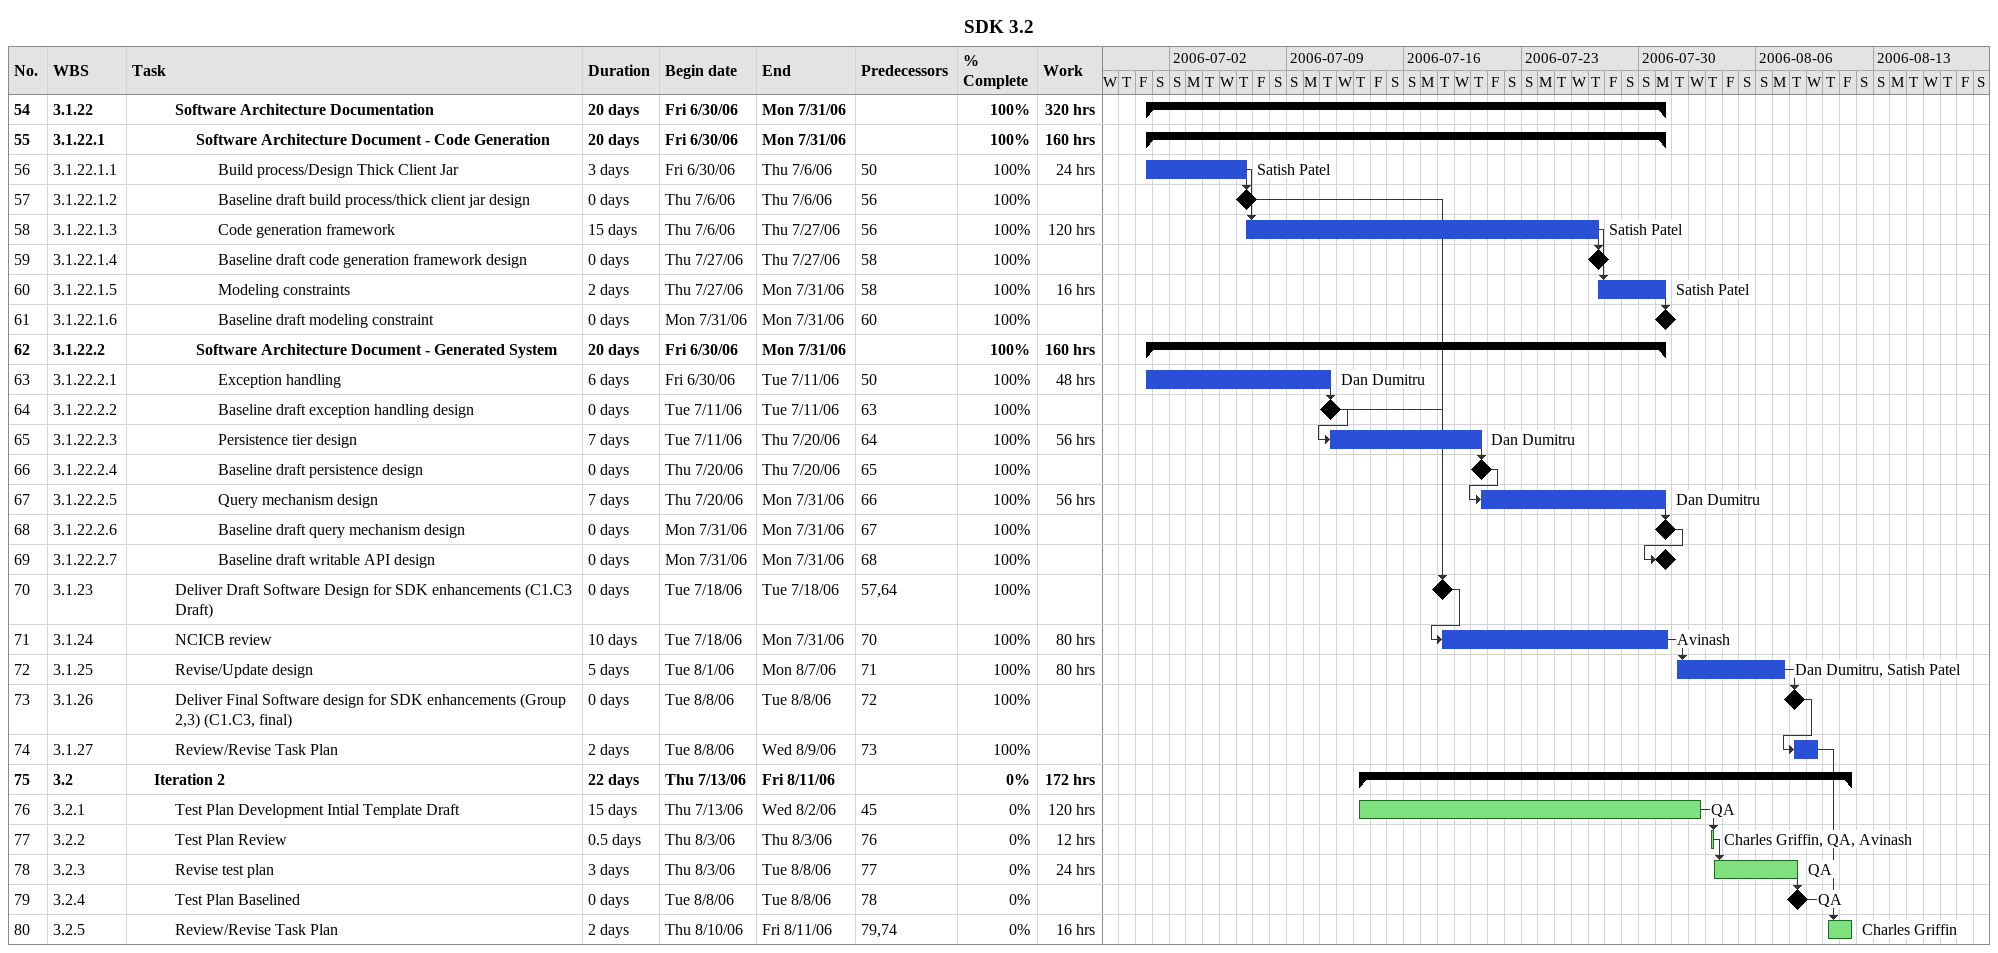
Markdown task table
SDK 3.2

| ID | WBS | Task | Duration | Start | Finish | Predecessors | Resources | % complete | Work (h) |
|---|---|---|---|---|---|---|---|---|---|
| 54 | 3.1.22 | **Software Architecture Documentation** | 20d | 2006-06-30 | 2006-07-31 |  |  | 100 | 320 |
| 55 | 3.1.22.1 | **Software Architecture Document - Code Generation** | 20d | 2006-06-30 | 2006-07-31 |  |  | 100 | 160 |
| 56 | 3.1.22.1.1 | Build process/Design Thick Client Jar | 3d | 2006-06-30 | 2006-07-06 | 50 | Satish Patel | 100 | 24 |
| 57 | 3.1.22.1.2 | Baseline draft build process/thick client jar design | 0d | 2006-07-06 | 2006-07-06 | 56 |  | 100 |  |
| 58 | 3.1.22.1.3 | Code generation framework | 15d | 2006-07-06 | 2006-07-27 | 56 | Satish Patel | 100 | 120 |
| 59 | 3.1.22.1.4 | Baseline draft code generation framework design | 0d | 2006-07-27 | 2006-07-27 | 58 |  | 100 |  |
| 60 | 3.1.22.1.5 | Modeling constraints | 2d | 2006-07-27 | 2006-07-31 | 58 | Satish Patel | 100 | 16 |
| 61 | 3.1.22.1.6 | Baseline draft modeling constraint | 0d | 2006-07-31 | 2006-07-31 | 60 |  | 100 |  |
| 62 | 3.1.22.2 | **Software Architecture Document - Generated System** | 20d | 2006-06-30 | 2006-07-31 |  |  | 100 | 160 |
| 63 | 3.1.22.2.1 | Exception handling | 6d | 2006-06-30 | 2006-07-11 | 50 | Dan Dumitru | 100 | 48 |
| 64 | 3.1.22.2.2 | Baseline draft exception handling design | 0d | 2006-07-11 | 2006-07-11 | 63 |  | 100 |  |
| 65 | 3.1.22.2.3 | Persistence tier design | 7d | 2006-07-11 | 2006-07-20 | 64 | Dan Dumitru | 100 | 56 |
| 66 | 3.1.22.2.4 | Baseline draft persistence design | 0d | 2006-07-20 | 2006-07-20 | 65 |  | 100 |  |
| 67 | 3.1.22.2.5 | Query mechanism design | 7d | 2006-07-20 | 2006-07-31 | 66 | Dan Dumitru | 100 | 56 |
| 68 | 3.1.22.2.6 | Baseline draft query mechanism design | 0d | 2006-07-31 | 2006-07-31 | 67 |  | 100 |  |
| 69 | 3.1.22.2.7 | Baseline draft writable API design | 0d | 2006-07-31 | 2006-07-31 | 68 |  | 100 |  |
| 70 | 3.1.23 | Deliver Draft Software Design for SDK enhancements (C1.C3 Draft) | 0d | 2006-07-18 | 2006-07-18 | 57, 64 |  | 100 |  |
| 71 | 3.1.24 | NCICB review | 10d | 2006-07-18 | 2006-07-31 | 70 | Avinash | 100 | 80 |
| 72 | 3.1.25 | Revise/Update design | 5d | 2006-08-01 | 2006-08-07 | 71 | Dan Dumitru, Satish Patel | 100 | 80 |
| 73 | 3.1.26 | Deliver Final Software design for SDK enhancements (Group 2,3) (C1.C3, final) | 0d | 2006-08-08 | 2006-08-08 | 72 |  | 100 |  |
| 74 | 3.1.27 | Review/Revise Task Plan | 2d | 2006-08-08 | 2006-08-09 | 73 |  | 100 |  |
| 75 | 3.2 | **Iteration 2** | 22d | 2006-07-13 | 2006-08-11 |  |  | 0 | 172 |
| 76 | 3.2.1 | Test Plan Development Intial Template Draft | 15d | 2006-07-13 | 2006-08-02 | 45 | QA | 0 | 120 |
| 77 | 3.2.2 | Test Plan Review | 0.5d | 2006-08-03 | 2006-08-03 | 76 | Charles Griffin, QA, Avinash | 0 | 12 |
| 78 | 3.2.3 | Revise test plan | 3d | 2006-08-03 | 2006-08-08 | 77 | QA | 0 | 24 |
| 79 | 3.2.4 | Test Plan Baselined | 0d | 2006-08-08 | 2006-08-08 | 78 | QA | 0 |  |
| 80 | 3.2.5 | Review/Revise Task Plan | 2d | 2006-08-10 | 2006-08-11 | 79, 74 | Charles Griffin | 0 | 16 |
